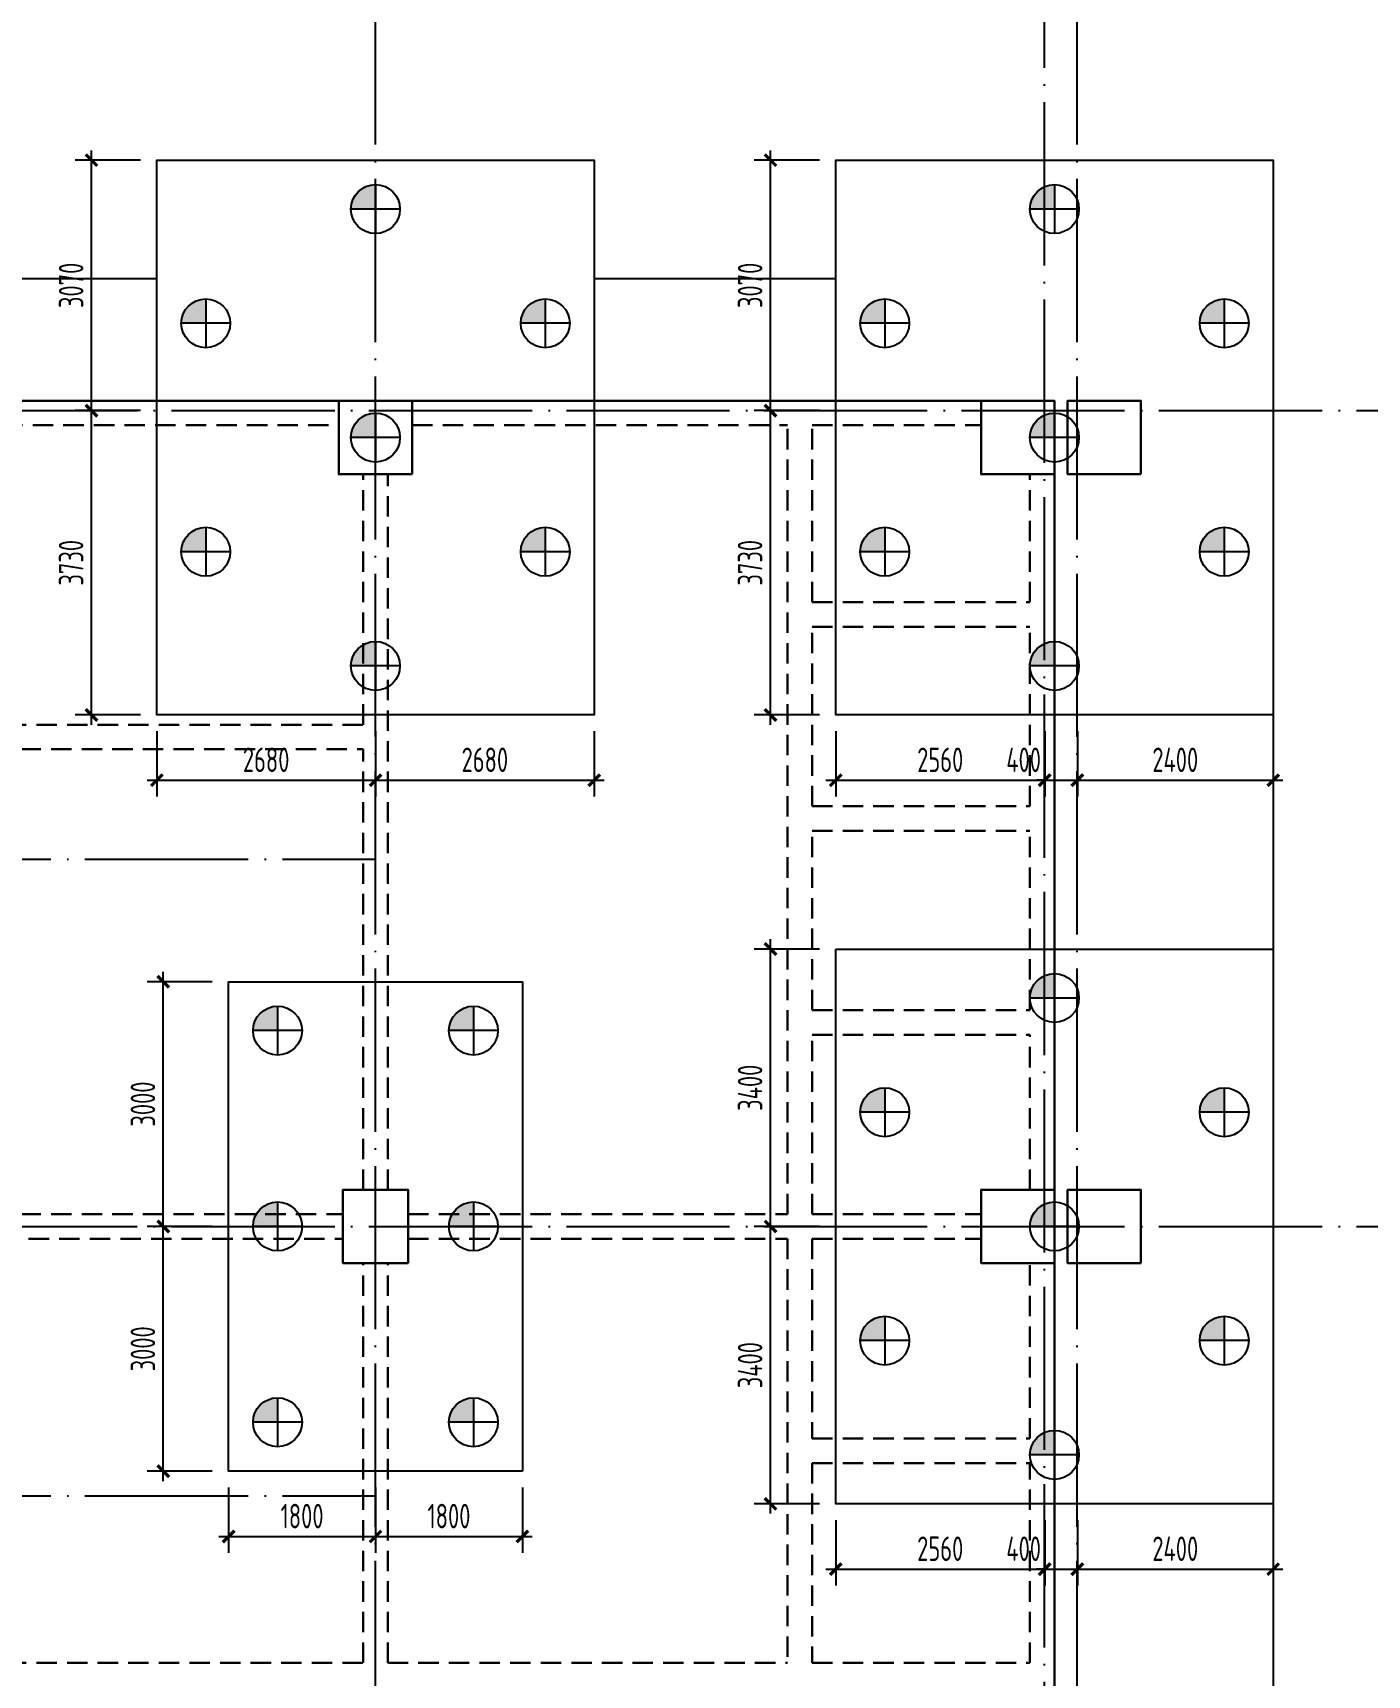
# Model space of a CAD drawing. Extents: x 2430613 to 2739493, y -1540945 to -971137.
# Drawn here: x 2511625 to 2527975, y -1285455 to -1265324 of the extents above; entities that cross this region are included whole.
import ezdxf

# ---------------------------------------------------------------- set-up
doc = ezdxf.new("R2010")
doc.units = 0
doc.header["$LTSCALE"] = 1000
doc.header["$MEASUREMENT"] = 0
doc.header["$PDMODE"] = 3
doc.header["$PDSIZE"] = 50
doc.linetypes.add('DOTE', pattern=[2.42, 2, -0.2, 0.02, -0.2])
doc.linetypes.add('HIDDEN', pattern=[0.375, 0.25, -0.125])
doc.layers.get('0').update_dxf_attribs({"linetype": 'CONTINUOUS'})
doc.layers.get('DEFPOINTS').update_dxf_attribs({"linetype": 'CONTINUOUS'})
for name, color, linetype, lineweight in [('0S-墙-不可见', 30, 'HIDDEN', 30), ('0S-墙-线', 30, 'CONTINUOUS', 30), ('0S-柱-线', 50, 'CONTINUOUS', 30)]:
    doc.layers.add(name, color=color, linetype=linetype, lineweight=lineweight)
for name, color, linetype in [('600直径桩', 4, 'CONTINUOUS'), ('COLU_DIM', 3, 'CONTINUOUS'), ('DOTE', 1, 'DOTE'), ('S1-SLAB-Finstructions', 255, 'CONTINUOUS'), ('承台', 2, 'CONTINUOUS')]:
    doc.layers.add(name, color=color, linetype=linetype)
doc.styles.add('TSSD_Dimension', font='Tssdeng.shx', dxfattribs={"width": 0.7, "bigfont": 'hztxt.shx'})
doc.dimstyles.new('TSSD_100_100', dxfattribs={"dimtxt": 300, "dimasz": 100, "dimexe": 200, "dimexo": 200, "dimgap": 100, "dimtad": 1, "dimdec": 0, "dimzin": 0, "dimdsep": 46, "dimtxsty": 'TSSD_Dimension', "dimblk": 'ARCHTICK', "dimcen": 0, "dimdle": 120, "dimclrt": 7, "dimazin": 0, "dimtfac": 1, "dimtdec": 0, "dimtix": 1, "dimtmove": 2, "dimatfit": 0, "dimldrblk": 'ARCHTICK', "dimfxl": 1, "dimtolj": 1, "dimtzin": 0, "dimarcsym": 0})

# ---------------------------------------------------------------- blocks, each defined once
blk = doc.blocks.new('_ArchTick')
at = {"color": 0, "linetype": 'ByBlock', "const_width": 0.4}
blk.add_lwpolyline([(-0.71, -0.71), (0.71, 0.71)], dxfattribs=at)
blk = doc.blocks.new('*D2033')
at = {"layer": 'COLU_DIM', "color": 0, "lineweight": -2, "transparency": 16777216}
for p, q in [((2514024, -1283155), (2514024, -1283955)), ((2515824, -1283155), (2515824, -1283955)), ((2513904, -1283755), (2515944, -1283755))]:
    blk.add_line(p, q, dxfattribs=at)
at = {"layer": 'DEFPOINTS', "color": 0, "transparency": 16777216}
for p in [(2514024, -1282955), (2515824, -1282955), (2515824, -1283755)]:
    blk.add_point(p, dxfattribs=at)
at = {"layer": 'COLU_DIM', "color": 0, "lineweight": -2, "transparency": 16777216, "xscale": 100, "yscale": 100, "zscale": 100, "rotation": 180}
blk.add_blockref('_ArchTick', (2514024, -1283755), dxfattribs=at)
at = {"layer": 'COLU_DIM', "color": 0, "lineweight": -2, "transparency": 16777216, "xscale": 100, "yscale": 100, "zscale": 100}
blk.add_blockref('_ArchTick', (2515824, -1283755), dxfattribs=at)
at = {"layer": 'COLU_DIM', "color": 7, "transparency": 16777216, "insert": (2514924, -1283505), "char_height": 300, "attachment_point": 5, "style": 'TSSD_Dimension'}
blk.add_mtext('\\A1;1800', dxfattribs=at)
blk = doc.blocks.new('*D2034')
at = {"layer": 'COLU_DIM', "color": 0, "lineweight": -2, "transparency": 16777216}
for p, q in [((2515824, -1283155), (2515824, -1283955)), ((2517624, -1283155), (2517624, -1283955)), ((2515704, -1283755), (2517744, -1283755))]:
    blk.add_line(p, q, dxfattribs=at)
at = {"layer": 'DEFPOINTS', "color": 0, "transparency": 16777216}
for p in [(2515824, -1282955), (2517624, -1282955), (2517624, -1283755)]:
    blk.add_point(p, dxfattribs=at)
at = {"layer": 'COLU_DIM', "color": 0, "lineweight": -2, "transparency": 16777216, "xscale": 100, "yscale": 100, "zscale": 100, "rotation": 180}
blk.add_blockref('_ArchTick', (2515824, -1283755), dxfattribs=at)
at = {"layer": 'COLU_DIM', "color": 0, "lineweight": -2, "transparency": 16777216, "xscale": 100, "yscale": 100, "zscale": 100}
blk.add_blockref('_ArchTick', (2517624, -1283755), dxfattribs=at)
at = {"layer": 'COLU_DIM', "color": 7, "transparency": 16777216, "insert": (2516724, -1283505), "char_height": 300, "attachment_point": 5, "style": 'TSSD_Dimension'}
blk.add_mtext('\\A1;1800', dxfattribs=at)
blk = doc.blocks.new('*D2035')
at = {"layer": 'COLU_DIM', "color": 0, "lineweight": -2, "transparency": 16777216}
for p, q in [((2513224, -1283075), (2513224, -1279835)), ((2513824, -1279955), (2513024, -1279955)), ((2513824, -1282955), (2513024, -1282955))]:
    blk.add_line(p, q, dxfattribs=at)
at = {"layer": 'DEFPOINTS', "color": 0, "transparency": 16777216}
for p in [(2513224, -1279955), (2514024, -1279955), (2514024, -1282955)]:
    blk.add_point(p, dxfattribs=at)
at = {"layer": 'COLU_DIM', "color": 0, "lineweight": -2, "transparency": 16777216, "xscale": 100, "yscale": 100, "zscale": 100}
for p, rotation in [((2513224, -1279955), 90), ((2513224, -1282955), 270)]:
    blk.add_blockref('_ArchTick', p, dxfattribs=dict(at, rotation=rotation))
at = {"layer": 'COLU_DIM', "color": 7, "transparency": 16777216, "insert": (2512974, -1281455), "char_height": 300, "attachment_point": 5, "rotation": 90, "style": 'TSSD_Dimension'}
blk.add_mtext('\\A1;3000', dxfattribs=at)
blk = doc.blocks.new('*D2036')
at = {"layer": 'COLU_DIM', "color": 0, "lineweight": -2, "transparency": 16777216}
for p, q in [((2513224, -1280075), (2513224, -1276835)), ((2513824, -1276955), (2513024, -1276955)), ((2513824, -1279955), (2513024, -1279955))]:
    blk.add_line(p, q, dxfattribs=at)
at = {"layer": 'DEFPOINTS', "color": 0, "transparency": 16777216}
for p in [(2513224, -1276955), (2514024, -1276955), (2514024, -1279955)]:
    blk.add_point(p, dxfattribs=at)
at = {"layer": 'COLU_DIM', "color": 0, "lineweight": -2, "transparency": 16777216, "xscale": 100, "yscale": 100, "zscale": 100}
for p, rotation in [((2513224, -1276955), 90), ((2513224, -1279955), 270)]:
    blk.add_blockref('_ArchTick', p, dxfattribs=dict(at, rotation=rotation))
at = {"layer": 'COLU_DIM', "color": 7, "transparency": 16777216, "insert": (2512974, -1278455), "char_height": 300, "attachment_point": 5, "rotation": 90, "style": 'TSSD_Dimension'}
blk.add_mtext('\\A1;3000', dxfattribs=at)
blk = doc.blocks.new('*D2573')
at = {"layer": 'COLU_DIM', "color": 0, "lineweight": -2, "transparency": 16777216}
for p, q in [((2513144, -1273885), (2513144, -1274685)), ((2515824, -1273885), (2515824, -1274685)), ((2513024, -1274485), (2515944, -1274485))]:
    blk.add_line(p, q, dxfattribs=at)
at = {"layer": 'DEFPOINTS', "color": 0, "transparency": 16777216}
for p in [(2513144, -1273685), (2515824, -1273685), (2515824, -1274485)]:
    blk.add_point(p, dxfattribs=at)
at = {"layer": 'COLU_DIM', "color": 0, "lineweight": -2, "transparency": 16777216, "xscale": 100, "yscale": 100, "zscale": 100, "rotation": 180}
blk.add_blockref('_ArchTick', (2513144, -1274485), dxfattribs=at)
at = {"layer": 'COLU_DIM', "color": 0, "lineweight": -2, "transparency": 16777216, "xscale": 100, "yscale": 100, "zscale": 100}
blk.add_blockref('_ArchTick', (2515824, -1274485), dxfattribs=at)
at = {"layer": 'COLU_DIM', "color": 7, "transparency": 16777216, "insert": (2514484, -1274235), "char_height": 300, "attachment_point": 5, "style": 'TSSD_Dimension'}
blk.add_mtext('\\A1;2680', dxfattribs=at)
blk = doc.blocks.new('*D2574')
at = {"layer": 'COLU_DIM', "color": 0, "lineweight": -2, "transparency": 16777216}
for p, q in [((2515824, -1273885), (2515824, -1274685)), ((2518504, -1273885), (2518504, -1274685)), ((2515704, -1274485), (2518624, -1274485))]:
    blk.add_line(p, q, dxfattribs=at)
at = {"layer": 'DEFPOINTS', "color": 0, "transparency": 16777216}
for p in [(2515824, -1273685), (2518504, -1273685), (2518504, -1274485)]:
    blk.add_point(p, dxfattribs=at)
at = {"layer": 'COLU_DIM', "color": 0, "lineweight": -2, "transparency": 16777216, "xscale": 100, "yscale": 100, "zscale": 100, "rotation": 180}
blk.add_blockref('_ArchTick', (2515824, -1274485), dxfattribs=at)
at = {"layer": 'COLU_DIM', "color": 0, "lineweight": -2, "transparency": 16777216, "xscale": 100, "yscale": 100, "zscale": 100}
blk.add_blockref('_ArchTick', (2518504, -1274485), dxfattribs=at)
at = {"layer": 'COLU_DIM', "color": 7, "transparency": 16777216, "insert": (2517164, -1274235), "char_height": 300, "attachment_point": 5, "style": 'TSSD_Dimension'}
blk.add_mtext('\\A1;2680', dxfattribs=at)
blk = doc.blocks.new('*D2575')
at = {"layer": 'COLU_DIM', "color": 0, "lineweight": -2, "transparency": 16777216}
for p, q in [((2512944, -1269955), (2512144, -1269955)), ((2512344, -1273805), (2512344, -1269835)), ((2512944, -1273685), (2512144, -1273685))]:
    blk.add_line(p, q, dxfattribs=at)
at = {"layer": 'DEFPOINTS', "color": 0, "transparency": 16777216}
for p in [(2512344, -1269955), (2513144, -1269955), (2513144, -1273685)]:
    blk.add_point(p, dxfattribs=at)
at = {"layer": 'COLU_DIM', "color": 0, "lineweight": -2, "transparency": 16777216, "xscale": 100, "yscale": 100, "zscale": 100}
for p, rotation in [((2512344, -1269955), 90), ((2512344, -1273685), 270)]:
    blk.add_blockref('_ArchTick', p, dxfattribs=dict(at, rotation=rotation))
at = {"layer": 'COLU_DIM', "color": 7, "transparency": 16777216, "insert": (2512094, -1271820), "char_height": 300, "attachment_point": 5, "rotation": 90, "style": 'TSSD_Dimension'}
blk.add_mtext('\\A1;3730', dxfattribs=at)
blk = doc.blocks.new('*D2576')
at = {"layer": 'COLU_DIM', "color": 0, "lineweight": -2, "transparency": 16777216}
for p, q in [((2512344, -1270075), (2512344, -1266765)), ((2512944, -1266885), (2512144, -1266885)), ((2512944, -1269955), (2512144, -1269955))]:
    blk.add_line(p, q, dxfattribs=at)
at = {"layer": 'DEFPOINTS', "color": 0, "transparency": 16777216}
for p in [(2512344, -1266885), (2513144, -1266885), (2513144, -1269955)]:
    blk.add_point(p, dxfattribs=at)
at = {"layer": 'COLU_DIM', "color": 0, "lineweight": -2, "transparency": 16777216, "xscale": 100, "yscale": 100, "zscale": 100}
for p, rotation in [((2512344, -1266885), 90), ((2512344, -1269955), 270)]:
    blk.add_blockref('_ArchTick', p, dxfattribs=dict(at, rotation=rotation))
at = {"layer": 'COLU_DIM', "color": 7, "transparency": 16777216, "insert": (2512094, -1268420), "char_height": 300, "attachment_point": 5, "rotation": 90, "style": 'TSSD_Dimension'}
blk.add_mtext('\\A1;3070', dxfattribs=at)
blk = doc.blocks.new('*D2577')
at = {"layer": 'COLU_DIM', "color": 0, "lineweight": -2, "transparency": 16777216}
for p, q in [((2521464, -1273885), (2521464, -1274685)), ((2524024, -1273885), (2524024, -1274685)), ((2521344, -1274485), (2524144, -1274485))]:
    blk.add_line(p, q, dxfattribs=at)
at = {"layer": 'DEFPOINTS', "color": 0, "transparency": 16777216}
for p in [(2521464, -1273685), (2524024, -1273685), (2524024, -1274485)]:
    blk.add_point(p, dxfattribs=at)
at = {"layer": 'COLU_DIM', "color": 0, "lineweight": -2, "transparency": 16777216, "xscale": 100, "yscale": 100, "zscale": 100, "rotation": 180}
blk.add_blockref('_ArchTick', (2521464, -1274485), dxfattribs=at)
at = {"layer": 'COLU_DIM', "color": 0, "lineweight": -2, "transparency": 16777216, "xscale": 100, "yscale": 100, "zscale": 100}
blk.add_blockref('_ArchTick', (2524024, -1274485), dxfattribs=at)
at = {"layer": 'COLU_DIM', "color": 7, "transparency": 16777216, "insert": (2522744, -1274235), "char_height": 300, "attachment_point": 5, "style": 'TSSD_Dimension'}
blk.add_mtext('\\A1;2560', dxfattribs=at)
blk = doc.blocks.new('*D2578')
at = {"layer": 'COLU_DIM', "color": 0, "lineweight": -2, "transparency": 16777216}
for p, q in [((2524024, -1273885), (2524024, -1274685)), ((2524424, -1273885), (2524424, -1274685)), ((2524024, -1274485), (2523924, -1274485)), ((2524024, -1274485), (2524424, -1274485)), ((2524424, -1274485), (2524524, -1274485))]:
    blk.add_line(p, q, dxfattribs=at)
at = {"layer": 'DEFPOINTS', "color": 0, "transparency": 16777216}
for p in [(2524024, -1273685), (2524424, -1273685), (2524424, -1274485)]:
    blk.add_point(p, dxfattribs=at)
at = {"layer": 'COLU_DIM', "color": 0, "lineweight": -2, "transparency": 16777216, "xscale": 100, "yscale": 100, "zscale": 100}
blk.add_blockref('_ArchTick', (2524024, -1274485), dxfattribs=at)
at = {"layer": 'COLU_DIM', "color": 0, "lineweight": -2, "transparency": 16777216, "xscale": 100, "yscale": 100, "zscale": 100, "rotation": 180}
blk.add_blockref('_ArchTick', (2524424, -1274485), dxfattribs=at)
at = {"layer": 'COLU_DIM', "color": 7, "transparency": 16777216, "insert": (2523766, -1274235), "char_height": 300, "attachment_point": 5, "style": 'TSSD_Dimension'}
blk.add_mtext('\\A1;400', dxfattribs=at)
blk = doc.blocks.new('*D2579')
at = {"layer": 'COLU_DIM', "color": 0, "lineweight": -2, "transparency": 16777216}
for p, q in [((2524424, -1273885), (2524424, -1274685)), ((2526824, -1273885), (2526824, -1274685)), ((2524304, -1274485), (2526944, -1274485))]:
    blk.add_line(p, q, dxfattribs=at)
at = {"layer": 'DEFPOINTS', "color": 0, "transparency": 16777216}
for p in [(2524424, -1273685), (2526824, -1273685), (2526824, -1274485)]:
    blk.add_point(p, dxfattribs=at)
at = {"layer": 'COLU_DIM', "color": 0, "lineweight": -2, "transparency": 16777216, "xscale": 100, "yscale": 100, "zscale": 100, "rotation": 180}
blk.add_blockref('_ArchTick', (2524424, -1274485), dxfattribs=at)
at = {"layer": 'COLU_DIM', "color": 0, "lineweight": -2, "transparency": 16777216, "xscale": 100, "yscale": 100, "zscale": 100}
blk.add_blockref('_ArchTick', (2526824, -1274485), dxfattribs=at)
at = {"layer": 'COLU_DIM', "color": 7, "transparency": 16777216, "insert": (2525624, -1274235), "char_height": 300, "attachment_point": 5, "style": 'TSSD_Dimension'}
blk.add_mtext('\\A1;2400', dxfattribs=at)
blk = doc.blocks.new('*D2580')
at = {"layer": 'COLU_DIM', "color": 0, "lineweight": -2, "transparency": 16777216}
for p, q in [((2521264, -1269955), (2520464, -1269955)), ((2520664, -1273805), (2520664, -1269835)), ((2521264, -1273685), (2520464, -1273685))]:
    blk.add_line(p, q, dxfattribs=at)
at = {"layer": 'DEFPOINTS', "color": 0, "transparency": 16777216}
for p in [(2520664, -1269955), (2521464, -1269955), (2521464, -1273685)]:
    blk.add_point(p, dxfattribs=at)
at = {"layer": 'COLU_DIM', "color": 0, "lineweight": -2, "transparency": 16777216, "xscale": 100, "yscale": 100, "zscale": 100}
for p, rotation in [((2520664, -1269955), 90), ((2520664, -1273685), 270)]:
    blk.add_blockref('_ArchTick', p, dxfattribs=dict(at, rotation=rotation))
at = {"layer": 'COLU_DIM', "color": 7, "transparency": 16777216, "insert": (2520414, -1271820), "char_height": 300, "attachment_point": 5, "rotation": 90, "style": 'TSSD_Dimension'}
blk.add_mtext('\\A1;3730', dxfattribs=at)
blk = doc.blocks.new('*D2581')
at = {"layer": 'COLU_DIM', "color": 0, "lineweight": -2, "transparency": 16777216}
for p, q in [((2520664, -1270075), (2520664, -1266765)), ((2521264, -1266885), (2520464, -1266885)), ((2521264, -1269955), (2520464, -1269955))]:
    blk.add_line(p, q, dxfattribs=at)
at = {"layer": 'DEFPOINTS', "color": 0, "transparency": 16777216}
for p in [(2520664, -1266885), (2521464, -1266885), (2521464, -1269955)]:
    blk.add_point(p, dxfattribs=at)
at = {"layer": 'COLU_DIM', "color": 0, "lineweight": -2, "transparency": 16777216, "xscale": 100, "yscale": 100, "zscale": 100}
for p, rotation in [((2520664, -1266885), 90), ((2520664, -1269955), 270)]:
    blk.add_blockref('_ArchTick', p, dxfattribs=dict(at, rotation=rotation))
at = {"layer": 'COLU_DIM', "color": 7, "transparency": 16777216, "insert": (2520414, -1268420), "char_height": 300, "attachment_point": 5, "rotation": 90, "style": 'TSSD_Dimension'}
blk.add_mtext('\\A1;3070', dxfattribs=at)
blk = doc.blocks.new('*D2582')
at = {"layer": 'COLU_DIM', "color": 0, "lineweight": -2, "transparency": 16777216}
for p, q in [((2521464, -1283555), (2521464, -1284355)), ((2524024, -1283555), (2524024, -1284355)), ((2521344, -1284155), (2524144, -1284155))]:
    blk.add_line(p, q, dxfattribs=at)
at = {"layer": 'DEFPOINTS', "color": 0, "transparency": 16777216}
for p in [(2521464, -1283355), (2524024, -1283355), (2524024, -1284155)]:
    blk.add_point(p, dxfattribs=at)
at = {"layer": 'COLU_DIM', "color": 0, "lineweight": -2, "transparency": 16777216, "xscale": 100, "yscale": 100, "zscale": 100, "rotation": 180}
blk.add_blockref('_ArchTick', (2521464, -1284155), dxfattribs=at)
at = {"layer": 'COLU_DIM', "color": 0, "lineweight": -2, "transparency": 16777216, "xscale": 100, "yscale": 100, "zscale": 100}
blk.add_blockref('_ArchTick', (2524024, -1284155), dxfattribs=at)
at = {"layer": 'COLU_DIM', "color": 7, "transparency": 16777216, "insert": (2522744, -1283905), "char_height": 300, "attachment_point": 5, "style": 'TSSD_Dimension'}
blk.add_mtext('\\A1;2560', dxfattribs=at)
blk = doc.blocks.new('*D2583')
at = {"layer": 'COLU_DIM', "color": 0, "lineweight": -2, "transparency": 16777216}
for p, q in [((2524024, -1283555), (2524024, -1284355)), ((2524424, -1283555), (2524424, -1284355)), ((2524024, -1284155), (2523924, -1284155)), ((2524024, -1284155), (2524424, -1284155)), ((2524424, -1284155), (2524524, -1284155))]:
    blk.add_line(p, q, dxfattribs=at)
at = {"layer": 'DEFPOINTS', "color": 0, "transparency": 16777216}
for p in [(2524024, -1283355), (2524424, -1283355), (2524424, -1284155)]:
    blk.add_point(p, dxfattribs=at)
at = {"layer": 'COLU_DIM', "color": 0, "lineweight": -2, "transparency": 16777216, "xscale": 100, "yscale": 100, "zscale": 100}
blk.add_blockref('_ArchTick', (2524024, -1284155), dxfattribs=at)
at = {"layer": 'COLU_DIM', "color": 0, "lineweight": -2, "transparency": 16777216, "xscale": 100, "yscale": 100, "zscale": 100, "rotation": 180}
blk.add_blockref('_ArchTick', (2524424, -1284155), dxfattribs=at)
at = {"layer": 'COLU_DIM', "color": 7, "transparency": 16777216, "insert": (2523766, -1283905), "char_height": 300, "attachment_point": 5, "style": 'TSSD_Dimension'}
blk.add_mtext('\\A1;400', dxfattribs=at)
blk = doc.blocks.new('*D2584')
at = {"layer": 'COLU_DIM', "color": 0, "lineweight": -2, "transparency": 16777216}
for p, q in [((2524424, -1283555), (2524424, -1284355)), ((2526824, -1283555), (2526824, -1284355)), ((2524304, -1284155), (2526944, -1284155))]:
    blk.add_line(p, q, dxfattribs=at)
at = {"layer": 'DEFPOINTS', "color": 0, "transparency": 16777216}
for p in [(2524424, -1283355), (2526824, -1283355), (2526824, -1284155)]:
    blk.add_point(p, dxfattribs=at)
at = {"layer": 'COLU_DIM', "color": 0, "lineweight": -2, "transparency": 16777216, "xscale": 100, "yscale": 100, "zscale": 100, "rotation": 180}
blk.add_blockref('_ArchTick', (2524424, -1284155), dxfattribs=at)
at = {"layer": 'COLU_DIM', "color": 0, "lineweight": -2, "transparency": 16777216, "xscale": 100, "yscale": 100, "zscale": 100}
blk.add_blockref('_ArchTick', (2526824, -1284155), dxfattribs=at)
at = {"layer": 'COLU_DIM', "color": 7, "transparency": 16777216, "insert": (2525624, -1283905), "char_height": 300, "attachment_point": 5, "style": 'TSSD_Dimension'}
blk.add_mtext('\\A1;2400', dxfattribs=at)
blk = doc.blocks.new('*D2585')
at = {"layer": 'COLU_DIM', "color": 0, "lineweight": -2, "transparency": 16777216}
for p, q in [((2520664, -1283475), (2520664, -1279835)), ((2521264, -1279955), (2520464, -1279955)), ((2521264, -1283355), (2520464, -1283355))]:
    blk.add_line(p, q, dxfattribs=at)
at = {"layer": 'DEFPOINTS', "color": 0, "transparency": 16777216}
for p in [(2520664, -1279955), (2521464, -1279955), (2521464, -1283355)]:
    blk.add_point(p, dxfattribs=at)
at = {"layer": 'COLU_DIM', "color": 0, "lineweight": -2, "transparency": 16777216, "xscale": 100, "yscale": 100, "zscale": 100}
for p, rotation in [((2520664, -1279955), 90), ((2520664, -1283355), 270)]:
    blk.add_blockref('_ArchTick', p, dxfattribs=dict(at, rotation=rotation))
at = {"layer": 'COLU_DIM', "color": 7, "transparency": 16777216, "insert": (2520414, -1281655), "char_height": 300, "attachment_point": 5, "rotation": 90, "style": 'TSSD_Dimension'}
blk.add_mtext('\\A1;3400', dxfattribs=at)
blk = doc.blocks.new('*D2586')
at = {"layer": 'COLU_DIM', "color": 0, "lineweight": -2, "transparency": 16777216}
for p, q in [((2520664, -1280075), (2520664, -1276435)), ((2521264, -1276555), (2520464, -1276555)), ((2521264, -1279955), (2520464, -1279955))]:
    blk.add_line(p, q, dxfattribs=at)
at = {"layer": 'DEFPOINTS', "color": 0, "transparency": 16777216}
for p in [(2520664, -1276555), (2521464, -1276555), (2521464, -1279955)]:
    blk.add_point(p, dxfattribs=at)
at = {"layer": 'COLU_DIM', "color": 0, "lineweight": -2, "transparency": 16777216, "xscale": 100, "yscale": 100, "zscale": 100}
for p, rotation in [((2520664, -1276555), 90), ((2520664, -1279955), 270)]:
    blk.add_blockref('_ArchTick', p, dxfattribs=dict(at, rotation=rotation))
at = {"layer": 'COLU_DIM', "color": 7, "transparency": 16777216, "insert": (2520414, -1278255), "char_height": 300, "attachment_point": 5, "rotation": 90, "style": 'TSSD_Dimension'}
blk.add_mtext('\\A1;3400', dxfattribs=at)

msp = doc.modelspace()

# ---------------------------------------------------------------- hatches: boundary and pattern name
at = {"layer": '600直径桩'}
h = msp.add_hatch(color=251, dxfattribs=at)
h.dxf.hatch_style = 1
h.paths.add_polyline_path([(2515823.644, -1267184.728, 0.414213562), (2515523.644, -1267484.728), (2515823.644, -1267484.728)])
h = msp.add_hatch(color=251, dxfattribs=at)
h.dxf.hatch_style = 1
h.paths.add_polyline_path([(2524143.644, -1267184.728, 0.414213562), (2523843.644, -1267484.728), (2524143.644, -1267484.728)])
h = msp.add_hatch(color=251, dxfattribs=at)
h.dxf.hatch_style = 1
h.paths.add_polyline_path([(2513743.644, -1268584.728, 0.414213562), (2513443.644, -1268884.728), (2513743.644, -1268884.728)])
h = msp.add_hatch(color=251, dxfattribs=at)
h.dxf.hatch_style = 1
h.paths.add_polyline_path([(2517903.644, -1268584.728, 0.414213562), (2517603.644, -1268884.728), (2517903.644, -1268884.728)])
h = msp.add_hatch(color=251, dxfattribs=at)
h.dxf.hatch_style = 1
h.paths.add_polyline_path([(2522063.644, -1268584.728, 0.414213562), (2521763.644, -1268884.728), (2522063.644, -1268884.728)])
h = msp.add_hatch(color=251, dxfattribs=at)
h.dxf.hatch_style = 1
h.paths.add_polyline_path([(2526223.644, -1268584.728, 0.414213562), (2525923.644, -1268884.728), (2526223.644, -1268884.728)])
h = msp.add_hatch(color=251, dxfattribs=at)
h.dxf.hatch_style = 1
h.paths.add_polyline_path([(2515823.644, -1269984.728, 0.414213562), (2515523.644, -1270284.728), (2515823.644, -1270284.728)])
h = msp.add_hatch(color=251, dxfattribs=at)
h.dxf.hatch_style = 1
h.paths.add_polyline_path([(2524143.644, -1269984.728, 0.414213562), (2523843.644, -1270284.728), (2524143.644, -1270284.728)])
h = msp.add_hatch(color=251, dxfattribs=at)
h.dxf.hatch_style = 1
h.paths.add_polyline_path([(2513743.644, -1271384.728, 0.414213562), (2513443.644, -1271684.728), (2513743.644, -1271684.728)])
h = msp.add_hatch(color=251, dxfattribs=at)
h.dxf.hatch_style = 1
h.paths.add_polyline_path([(2517903.644, -1271384.728, 0.414213562), (2517603.644, -1271684.728), (2517903.644, -1271684.728)])
h = msp.add_hatch(color=251, dxfattribs=at)
h.dxf.hatch_style = 1
h.paths.add_polyline_path([(2522063.644, -1271384.728, 0.414213562), (2521763.644, -1271684.728), (2522063.644, -1271684.728)])
h = msp.add_hatch(color=251, dxfattribs=at)
h.dxf.hatch_style = 1
h.paths.add_polyline_path([(2526223.644, -1271384.728, 0.414213562), (2525923.644, -1271684.728), (2526223.644, -1271684.728)])
h = msp.add_hatch(color=251, dxfattribs=at)
h.dxf.hatch_style = 1
h.paths.add_polyline_path([(2515823.644, -1272784.728, 0.414213562), (2515523.644, -1273084.728), (2515823.644, -1273084.728)])
h = msp.add_hatch(color=251, dxfattribs=at)
h.dxf.hatch_style = 1
h.paths.add_polyline_path([(2524143.644, -1272784.728, 0.414213562), (2523843.644, -1273084.728), (2524143.644, -1273084.728)])
h = msp.add_hatch(color=251, dxfattribs=at)
h.dxf.hatch_style = 1
h.paths.add_polyline_path([(2524143.644, -1276854.73, 0.414213562), (2523843.644, -1277154.73), (2524143.644, -1277154.73)])
h = msp.add_hatch(color=251, dxfattribs=at)
h.dxf.hatch_style = 1
h.paths.add_polyline_path([(2514623.646, -1277254.72, 0.414213562), (2514323.646, -1277554.72), (2514623.646, -1277554.72)])
h = msp.add_hatch(color=251, dxfattribs=at)
h.dxf.hatch_style = 1
h.paths.add_polyline_path([(2517023.646, -1277254.72, 0.414213562), (2516723.646, -1277554.72), (2517023.646, -1277554.72)])
h = msp.add_hatch(color=251, dxfattribs=at)
h.dxf.hatch_style = 1
h.paths.add_polyline_path([(2522063.644, -1278254.73, 0.414213562), (2521763.644, -1278554.73), (2522063.644, -1278554.73)])
h = msp.add_hatch(color=251, dxfattribs=at)
h.dxf.hatch_style = 1
h.paths.add_polyline_path([(2526223.644, -1278254.73, 0.414213562), (2525923.644, -1278554.73), (2526223.644, -1278554.73)])
h = msp.add_hatch(color=251, dxfattribs=at)
h.dxf.hatch_style = 1
h.paths.add_polyline_path([(2514623.646, -1279654.72, 0.414213562), (2514323.646, -1279954.72), (2514623.646, -1279954.72)])
h = msp.add_hatch(color=251, dxfattribs=at)
h.dxf.hatch_style = 1
h.paths.add_polyline_path([(2517023.646, -1279654.72, 0.414213562), (2516723.646, -1279954.72), (2517023.646, -1279954.72)])
h = msp.add_hatch(color=251, dxfattribs=at)
h.dxf.hatch_style = 1
h.paths.add_polyline_path([(2524143.644, -1279654.73, 0.414213562), (2523843.644, -1279954.73), (2524143.644, -1279954.73)])
h = msp.add_hatch(color=251, dxfattribs=at)
h.dxf.hatch_style = 1
h.paths.add_polyline_path([(2522063.644, -1281054.73, 0.414213562), (2521763.644, -1281354.73), (2522063.644, -1281354.73)])
h = msp.add_hatch(color=251, dxfattribs=at)
h.dxf.hatch_style = 1
h.paths.add_polyline_path([(2526223.644, -1281054.73, 0.414213562), (2525923.644, -1281354.73), (2526223.644, -1281354.73)])
h = msp.add_hatch(color=251, dxfattribs=at)
h.dxf.hatch_style = 1
h.paths.add_polyline_path([(2514623.646, -1282054.72, 0.414213562), (2514323.646, -1282354.72), (2514623.646, -1282354.72)])
h = msp.add_hatch(color=251, dxfattribs=at)
h.dxf.hatch_style = 1
h.paths.add_polyline_path([(2517023.646, -1282054.72, 0.414213562), (2516723.646, -1282354.72), (2517023.646, -1282354.72)])
h = msp.add_hatch(color=251, dxfattribs=at)
h.dxf.hatch_style = 1
h.paths.add_polyline_path([(2524143.644, -1282454.73, 0.414213562), (2523843.644, -1282754.73), (2524143.644, -1282754.73)])

# ---------------------------------------------------------------- linework, layer by layer
at = {"layer": '0S-墙-不可见'}
for p, q in [((2507873.644, -1270134.728), (2515373.644, -1270134.728)), ((2516273.644, -1270134.728), (2520873.644, -1270134.728)), ((2520873.644, -1279804.727), (2520873.644, -1270134.728)), ((2521173.644, -1270134.728), (2523243.644, -1270134.728)), ((2521173.644, -1272304.727), (2521173.644, -1270134.728)), ((2515673.644, -1273804.728), (2515673.644, -1270734.728)), ((2515973.644, -1279504.73), (2515973.644, -1270734.728)), ((2523843.644, -1272304.727), (2523843.644, -1270734.728)), ((2521173.644, -1272304.727), (2523843.644, -1272304.727)), ((2521173.644, -1272604.727), (2523843.644, -1272604.727)), ((2521173.644, -1274804.727), (2521173.644, -1272604.727)), ((2523843.644, -1274804.727), (2523843.644, -1272604.727)), ((2507543.644, -1273804.728), (2515673.644, -1273804.728)), ((2509973.644, -1274104.728), (2515673.644, -1274104.728)), ((2515673.644, -1279504.73), (2515673.644, -1274104.728)), ((2521173.644, -1274804.727), (2523843.644, -1274804.727)), ((2521173.644, -1275104.727), (2523843.644, -1275104.727)), ((2521173.644, -1277304.727), (2521173.644, -1275104.727)), ((2523843.644, -1277304.727), (2523843.644, -1275104.727)), ((2521173.644, -1277304.727), (2523843.644, -1277304.727)), ((2521173.644, -1277604.727), (2523843.644, -1277604.727)), ((2521173.644, -1279804.727), (2521173.644, -1277604.727)), ((2523843.644, -1279504.73), (2523843.644, -1277604.727)), ((2509973.644, -1279804.728), (2515423.644, -1279804.727)), ((2516223.644, -1279804.727), (2520873.644, -1279804.727)), ((2521173.644, -1279804.727), (2523243.644, -1279804.727)), ((2507823.644, -1280104.728), (2515423.644, -1280104.727)), ((2516223.644, -1280104.727), (2520873.644, -1280104.727)), ((2520873.644, -1280104.727), (2520873.644, -1285304.728)), ((2521173.644, -1280104.727), (2523243.644, -1280104.727)), ((2521173.644, -1280104.727), (2521173.644, -1282554.728)), ((2515673.644, -1285304.728), (2515673.644, -1280404.73)), ((2515973.644, -1285304.728), (2515973.644, -1280404.73)), ((2523843.644, -1282554.728), (2523843.644, -1280404.73)), ((2521173.644, -1282554.728), (2523843.644, -1282554.728)), ((2521173.644, -1282854.728), (2521173.644, -1285304.728)), ((2521173.644, -1282854.728), (2523843.644, -1282854.728)), ((2523843.644, -1285304.728), (2523843.644, -1282854.728)), ((2507543.644, -1285304.728), (2515673.644, -1285304.728)), ((2515973.644, -1285304.728), (2520873.644, -1285304.728)), ((2521173.644, -1285304.728), (2523843.644, -1285304.728))]:
    msp.add_line(p, q, dxfattribs=at)
at = {"layer": '0S-墙-线'}
for p, q in [((2507873.644, -1269834.728), (2515373.644, -1269834.728)), ((2516273.644, -1269834.728), (2523243.644, -1269834.728)), ((2524143.644, -1279504.73), (2524143.644, -1270734.728)), ((2524143.644, -1289174.73), (2524143.644, -1280404.73))]:
    msp.add_line(p, q, dxfattribs=at)
at = {"layer": '0S-柱-线'}
for points in [[(2516273.644, -1270734.728), (2516273.644, -1269834.728), (2515373.644, -1269834.728), (2515373.644, -1270734.728)], [(2516273.644, -1270734.728), (2516273.644, -1269834.728), (2515373.644, -1269834.728), (2515373.644, -1270734.728)], [(2524143.644, -1270734.728), (2524143.644, -1269834.728), (2523243.644, -1269834.728), (2523243.644, -1270734.728)], [(2524143.644, -1270734.728), (2524143.644, -1269834.728), (2523243.644, -1269834.728), (2523243.644, -1270734.728)], [(2525203.644, -1270734.728), (2525203.644, -1269834.728), (2524303.644, -1269834.728), (2524303.644, -1270734.728)], [(2516223.644, -1280404.73), (2516223.644, -1279504.73), (2515423.644, -1279504.73), (2515423.644, -1280404.73)], [(2516223.644, -1280404.73), (2516223.644, -1279504.73), (2515423.644, -1279504.73), (2515423.644, -1280404.73)], [(2524143.644, -1280404.73), (2524143.644, -1279504.73), (2523243.644, -1279504.73), (2523243.644, -1280404.73)], [(2524143.644, -1280404.73), (2524143.644, -1279504.73), (2523243.644, -1279504.73), (2523243.644, -1280404.73)], [(2525203.644, -1280404.73), (2525203.644, -1279504.73), (2524303.644, -1279504.73), (2524303.644, -1280404.73)]]:
    msp.add_lwpolyline(points, close=True, dxfattribs=at)
at = {"layer": '600直径桩', "color": 251}
for p, q in [((2515823.644, -1267184.728), (2515823.644, -1267784.728)), ((2524143.644, -1267184.728), (2524143.644, -1267784.728)), ((2516123.644, -1267484.728), (2515523.644, -1267484.728)), ((2524443.644, -1267484.728), (2523843.644, -1267484.728)), ((2513743.644, -1268584.728), (2513743.644, -1269184.728)), ((2517903.644, -1268584.728), (2517903.644, -1269184.728)), ((2522063.644, -1268584.728), (2522063.644, -1269184.728)), ((2526223.644, -1268584.728), (2526223.644, -1269184.728)), ((2514043.644, -1268884.728), (2513443.644, -1268884.728)), ((2518203.644, -1268884.728), (2517603.644, -1268884.728)), ((2522363.644, -1268884.728), (2521763.644, -1268884.728)), ((2526523.644, -1268884.728), (2525923.644, -1268884.728)), ((2515823.644, -1269984.728), (2515823.644, -1270584.728)), ((2524143.644, -1269984.728), (2524143.644, -1270584.728)), ((2516123.644, -1270284.728), (2515523.644, -1270284.728)), ((2524443.644, -1270284.728), (2523843.644, -1270284.728)), ((2513743.644, -1271384.728), (2513743.644, -1271984.728)), ((2517903.644, -1271384.728), (2517903.644, -1271984.728)), ((2522063.644, -1271384.728), (2522063.644, -1271984.728)), ((2526223.644, -1271384.728), (2526223.644, -1271984.728)), ((2514043.644, -1271684.728), (2513443.644, -1271684.728)), ((2518203.644, -1271684.728), (2517603.644, -1271684.728)), ((2522363.644, -1271684.728), (2521763.644, -1271684.728)), ((2526523.644, -1271684.728), (2525923.644, -1271684.728)), ((2515823.644, -1272784.728), (2515823.644, -1273384.728)), ((2524143.644, -1272784.728), (2524143.644, -1273384.728)), ((2516123.644, -1273084.728), (2515523.644, -1273084.728)), ((2524443.644, -1273084.728), (2523843.644, -1273084.728)), ((2524143.644, -1276854.73), (2524143.644, -1277454.73)), ((2514623.646, -1277254.72), (2514623.646, -1277854.72)), ((2517023.646, -1277254.72), (2517023.646, -1277854.72)), ((2524443.644, -1277154.73), (2523843.644, -1277154.73)), ((2514923.646, -1277554.72), (2514323.646, -1277554.72)), ((2517323.646, -1277554.72), (2516723.646, -1277554.72)), ((2522063.644, -1278254.73), (2522063.644, -1278854.73)), ((2526223.644, -1278254.73), (2526223.644, -1278854.73)), ((2522363.644, -1278554.73), (2521763.644, -1278554.73)), ((2526523.644, -1278554.73), (2525923.644, -1278554.73)), ((2514623.646, -1279654.72), (2514623.646, -1280254.72)), ((2517023.646, -1279654.72), (2517023.646, -1280254.72)), ((2524143.644, -1279654.73), (2524143.644, -1280254.73)), ((2514923.646, -1279954.72), (2514323.646, -1279954.72)), ((2517323.646, -1279954.72), (2516723.646, -1279954.72)), ((2524443.644, -1279954.73), (2523843.644, -1279954.73)), ((2522063.644, -1281054.73), (2522063.644, -1281654.73)), ((2526223.644, -1281054.73), (2526223.644, -1281654.73)), ((2522363.644, -1281354.73), (2521763.644, -1281354.73)), ((2526523.644, -1281354.73), (2525923.644, -1281354.73)), ((2514623.646, -1282054.72), (2514623.646, -1282654.72)), ((2517023.646, -1282054.72), (2517023.646, -1282654.72)), ((2514923.646, -1282354.72), (2514323.646, -1282354.72)), ((2517323.646, -1282354.72), (2516723.646, -1282354.72)), ((2524143.644, -1282454.73), (2524143.644, -1283054.73)), ((2524443.644, -1282754.73), (2523843.644, -1282754.73))]:
    msp.add_line(p, q, dxfattribs=at)
for centre in [(2515823.644, -1267484.728), (2524143.644, -1267484.728), (2513743.644, -1268884.728), (2517903.644, -1268884.728), (2522063.644, -1268884.728), (2526223.644, -1268884.728), (2515823.644, -1270284.728), (2524143.644, -1270284.728), (2513743.644, -1271684.728), (2517903.644, -1271684.728), (2522063.644, -1271684.728), (2526223.644, -1271684.728), (2515823.644, -1273084.728), (2524143.644, -1273084.728), (2524143.644, -1277154.73), (2514623.646, -1277554.72), (2517023.646, -1277554.72), (2522063.644, -1278554.73), (2526223.644, -1278554.73), (2514623.646, -1279954.72), (2517023.646, -1279954.72), (2524143.644, -1279954.73), (2522063.644, -1281354.73), (2526223.644, -1281354.73), (2514623.646, -1282354.72), (2517023.646, -1282354.72), (2524143.644, -1282754.73)]:
    msp.add_circle(centre, 300, dxfattribs=at)
at = {"layer": 'DOTE'}
for p, q in [((2515823.644, -1310254.728), (2515823.644, -1193054.728)), ((2524023.644, -1289954.728), (2524023.644, -1193054.728)), ((2524423.644, -1310254.728), (2524423.644, -1193054.728)), ((2462503.644, -1269954.728), (2570723.644, -1269954.728)), ((2507423.644, -1275454.728), (2515823.644, -1275454.728)), ((2462503.644, -1279954.728), (2570723.644, -1279954.728)), ((2507423.644, -1283254.728), (2515823.644, -1283254.728))]:
    msp.add_line(p, q, dxfattribs=at)
at = {"layer": 'S1-SLAB-Finstructions', "color": 2}
msp.add_lwpolyline([(2526823.644, -1292254.724), (2471203.644, -1292254.732), (2471203.644, -1268334.728), (2487943.644, -1268334.726), (2487943.644, -1266884.728), (2493303.644, -1266884.728), (2493303.644, -1268334.725), (2496343.644, -1268334.725), (2496343.644, -1266884.728), (2501703.644, -1266884.728), (2501703.644, -1268334.724), (2504423.644, -1268334.724), (2504423.644, -1267284.728), (2510423.644, -1267284.728), (2510423.644, -1268334.723), (2513143.644, -1268334.722), (2513143.644, -1266884.728), (2518503.644, -1266884.728), (2518503.644, -1268334.722), (2521463.644, -1268334.721), (2521463.644, -1266884.728), (2526823.644, -1266884.728)], close=True, dxfattribs=at)
at = {"layer": '承台', "color": 2}
for points in [[(2513143.644, -1266884.728), (2518503.644, -1266884.728), (2518503.644, -1273684.728), (2513143.644, -1273684.728)], [(2521463.644, -1266884.728), (2526823.644, -1266884.728), (2526823.644, -1273684.728), (2521463.644, -1273684.728)], [(2521463.644, -1276554.73), (2526823.644, -1276554.73), (2526823.644, -1283354.73), (2521463.644, -1283354.73)], [(2517623.646, -1282954.72), (2514023.646, -1282954.72), (2514023.646, -1276954.72), (2517623.646, -1276954.72)]]:
    msp.add_lwpolyline(points, close=True, dxfattribs=at)

# ---------------------------------------------------------------- dimensions: what is measured, and where the dimension line sits
at = {"layer": 'COLU_DIM', "color": 3}
for base, p1, p2, picture, middle in [((2512343.644, -1266884.728), (2513143.644, -1269954.728), (2513143.644, -1266884.728), '*D2576', (2512093.644, -1268419.728)), ((2520663.644, -1266884.728), (2521463.644, -1269954.728), (2521463.644, -1266884.728), '*D2581', (2520413.644, -1268419.728)), ((2512343.644, -1269954.728), (2513143.644, -1273684.728), (2513143.644, -1269954.728), '*D2575', (2512093.644, -1271819.728)), ((2520663.644, -1269954.728), (2521463.644, -1273684.728), (2521463.644, -1269954.728), '*D2580', (2520413.644, -1271819.728)), ((2520663.644, -1276554.73), (2521463.644, -1279954.728), (2521463.644, -1276554.73), '*D2586', (2520413.644, -1278254.729)), ((2513223.646, -1276954.72), (2514023.646, -1279954.728), (2514023.646, -1276954.72), '*D2036', (2512973.646, -1278454.724)), ((2513223.646, -1279954.728), (2514023.646, -1282954.72), (2514023.646, -1279954.728), '*D2035', (2512973.646, -1281454.724)), ((2520663.644, -1279954.728), (2521463.644, -1283354.73), (2521463.644, -1279954.728), '*D2585', (2520413.644, -1281654.729))]:
    dim = msp.add_linear_dim(base=base, p1=p1, p2=p2, angle=90, dimstyle='TSSD_100_100', dxfattribs=at)
    dim.commit()
    dim.dimension.update_dxf_attribs({"geometry": picture, "text_midpoint": middle})
for base, p1, p2, picture, middle in [((2515823.644, -1274484.728), (2513143.644, -1273684.728), (2515823.644, -1273684.728), '*D2573', (2514483.644, -1274234.728)), ((2518503.644, -1274484.728), (2515823.644, -1273684.728), (2518503.644, -1273684.728), '*D2574', (2517163.644, -1274234.728)), ((2524023.644, -1274484.728), (2521463.644, -1273684.728), (2524023.644, -1273684.728), '*D2577', (2522743.644, -1274234.728)), ((2526823.644, -1274484.728), (2524423.644, -1273684.728), (2526823.644, -1273684.728), '*D2579', (2525623.644, -1274234.728)), ((2515823.644, -1283754.72), (2514023.646, -1282954.72), (2515823.644, -1282954.72), '*D2033', (2514923.645, -1283504.72)), ((2517623.646, -1283754.72), (2515823.644, -1282954.72), (2517623.646, -1282954.72), '*D2034', (2516723.645, -1283504.72)), ((2524023.644, -1284154.73), (2521463.644, -1283354.73), (2524023.644, -1283354.73), '*D2582', (2522743.644, -1283904.73)), ((2526823.644, -1284154.73), (2524423.644, -1283354.73), (2526823.644, -1283354.73), '*D2584', (2525623.644, -1283904.73))]:
    dim = msp.add_linear_dim(base=base, p1=p1, p2=p2, dimstyle='TSSD_100_100', dxfattribs=at)
    dim.commit()
    dim.dimension.update_dxf_attribs({"geometry": picture, "text_midpoint": middle})
for base, p1, p2, picture, middle in [((2524423.644, -1274484.728), (2524023.644, -1273684.728), (2524423.644, -1273684.728), '*D2578', (2523765.567, -1274234.728)), ((2524423.644, -1284154.73), (2524023.644, -1283354.73), (2524423.644, -1283354.73), '*D2583', (2523765.567, -1283904.73))]:
    dim = msp.add_linear_dim(base=base, p1=p1, p2=p2, dimstyle='TSSD_100_100', dxfattribs=at)
    dim.commit()
    dim.dimension.update_dxf_attribs({"geometry": picture, "text_midpoint": middle, "dimtype": 128})

doc.saveas('drawing.dxf')
